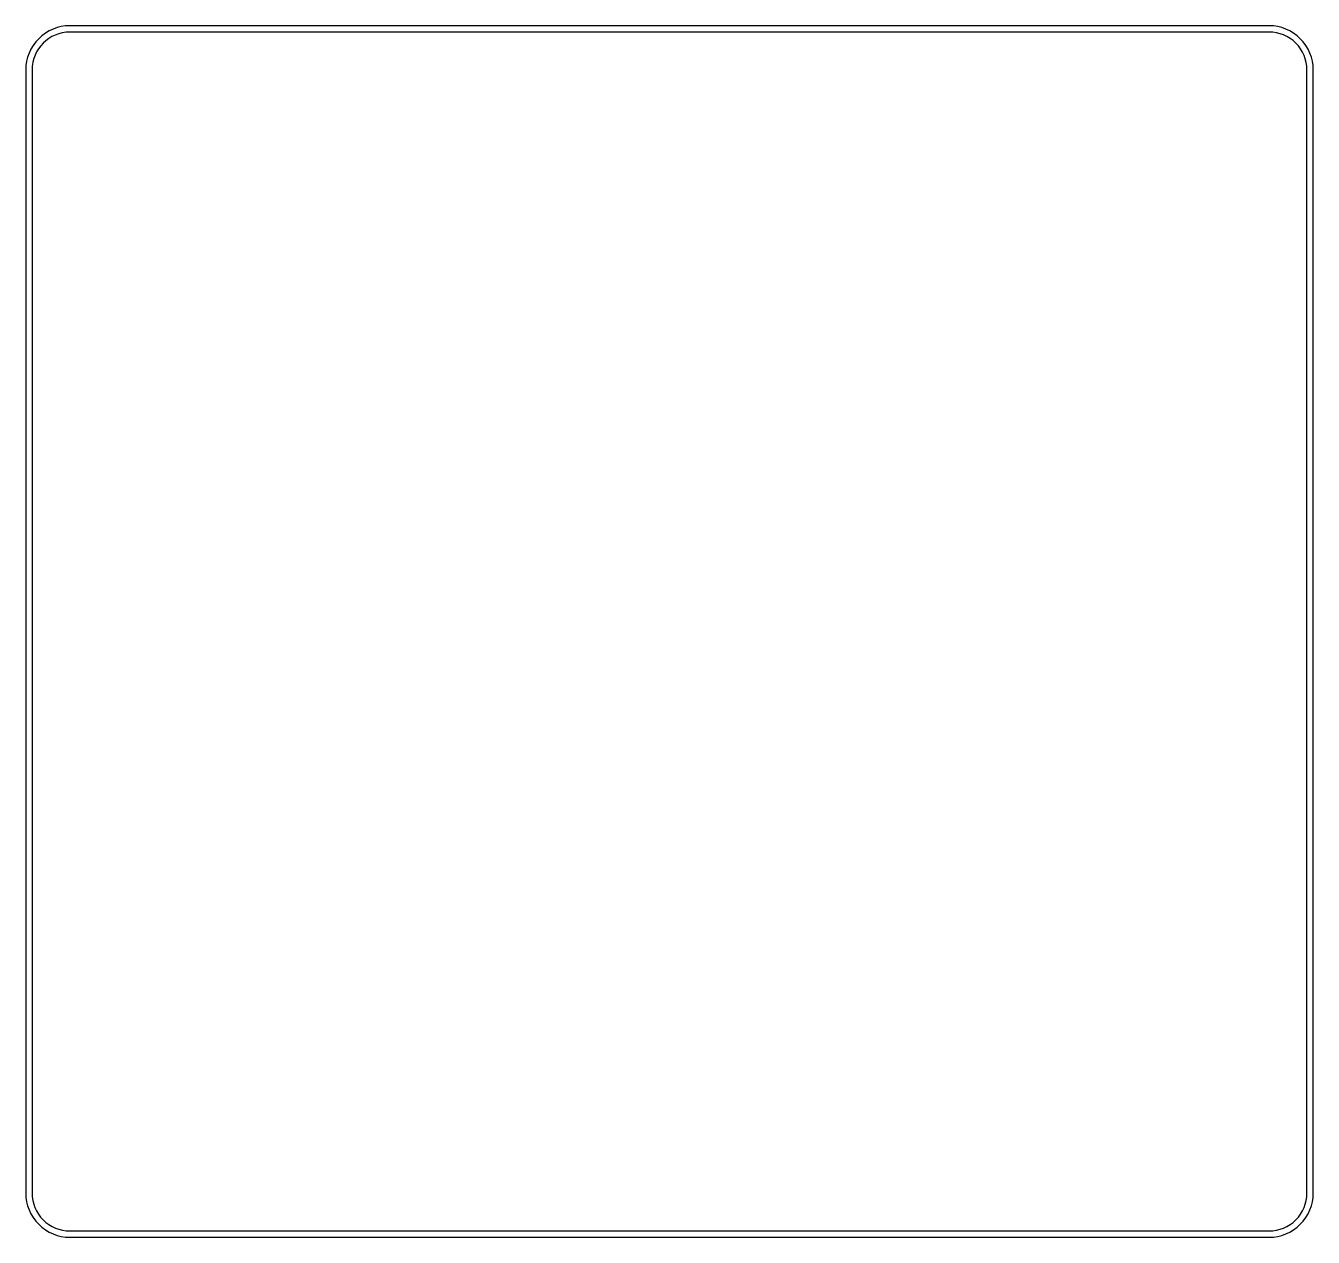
# Model space of a CAD drawing. Header units: millimetres. Extents: x -102 to 0, y -96 to 0.
import ezdxf

# ---------------------------------------------------------------- set-up
doc = ezdxf.new("R2010")
doc.units = ezdxf.units.MM
doc.layers.get('0').update_dxf_attribs({"linetype": 'CONTINUOUS'})

msp = doc.modelspace()

# ---------------------------------------------------------------- linework, layer by layer
for points in [[(-3.5, -96, 0.414214), (0, -92.5), (0, -3.5, 0.414214), (-3.5, 0), (-98.5, 0, 0.414214), (-102, -3.5), (-102, -92.5, 0.414215), (-98.5, -96)], [(-0.5, -3.5, 0.414214), (-3.5, -0.5), (-98.5, -0.5, 0.414187), (-101.5, -3.5), (-101.5, -92.5, 0.414214), (-98.5, -95.5), (-3.5, -95.5, 0.414214), (-0.5, -92.5)]]:
    msp.add_lwpolyline(points, format="xyb", close=True)

doc.saveas('drawing.dxf')
